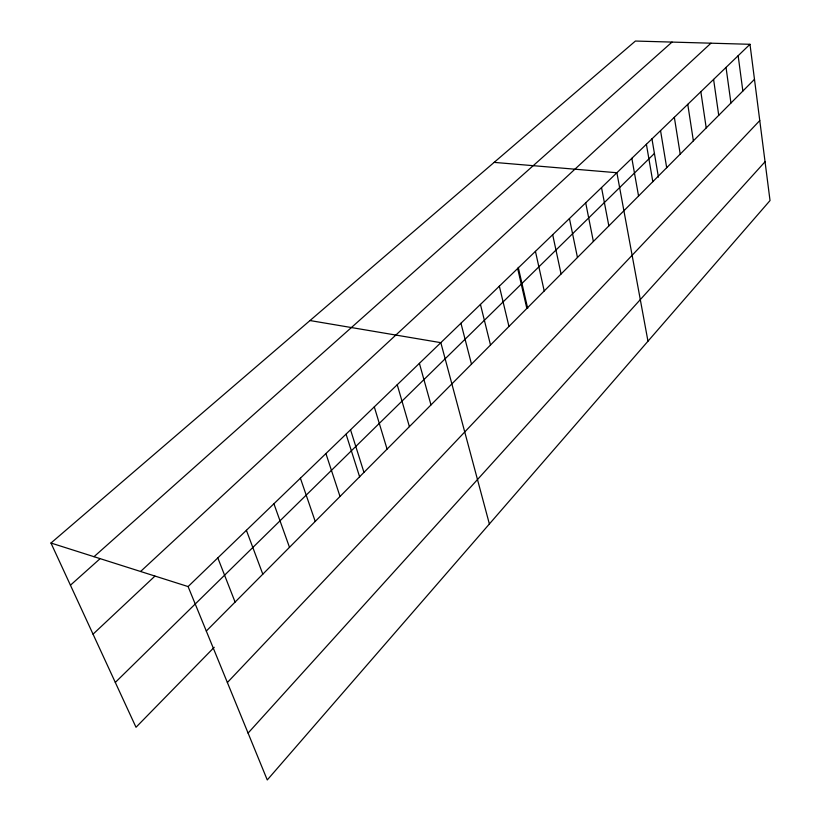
<?xml version="1.0" encoding="UTF-8"?>
<svg xmlns="http://www.w3.org/2000/svg" width="821" height="821" viewBox="0 0 821 821"><rect width="100%" height="100%" fill="white"/><g stroke="black" fill="none" stroke-linecap="round" stroke-linejoin="round"><path stroke-width="1.23" d="M248.075 733.091L765.049 161.747M227.376 682.518L759.764 120.564M214.219 647.287L136.009 727.273L50.974 543.03L635.403 41.05L749.984 44.293L770.026 200.55L267.266 779.95L188.091 586.574L50.974 543.03M206.297 631.051L754.478 79.35M115.309 682.415L654.419 153.455M188.091 586.574L749.984 44.293M93.04 634.161L154.882 576.157M140.586 571.488L710.965 43.185M70.442 585.199L99.7 559.029M94.015 556.7L672.03 42.087M494.139 162.384L616.889 172.738L647.974 341.208M309.999 320.549L440.826 342.665L489.378 523.972M217.811 557.89L235.093 602.07M246.392 530.304L262.812 574.177M273.906 503.755L289.495 547.32M300.394 478.191L315.223 521.438M325.916 453.561L340.017 496.469M346.103 434.247L359.649 476.898M350.536 429.794L363.96 472.383M374.294 406.867L387.071 449.118M397.231 384.731L409.402 426.643M419.398 363.344L430.984 404.917M460.95 323.238L471.49 364.155M480.439 304.427L490.506 345.015M499.342 286.19L508.958 326.45M518.256 267.369L527.698 308.429M517.661 268.508L526.846 308.439M535.436 251.359L544.21 290.962M552.687 234.703L561.071 273.988M569.435 218.54L577.461 257.507M585.701 202.838L593.378 241.487M601.516 187.578L608.854 225.908M631.842 158.309L638.553 196.014M646.394 144.27L652.808 181.667M651.936 138.759L658.421 177.131M660.546 130.611L666.683 167.7M674.339 117.3L680.209 154.091M687.762 104.339L693.376 140.843M700.847 91.716L706.214 127.912M713.593 79.411L718.734 115.32M726.031 67.414L730.947 103.036M738.151 55.715L742.851 91.039"/></g></svg>
